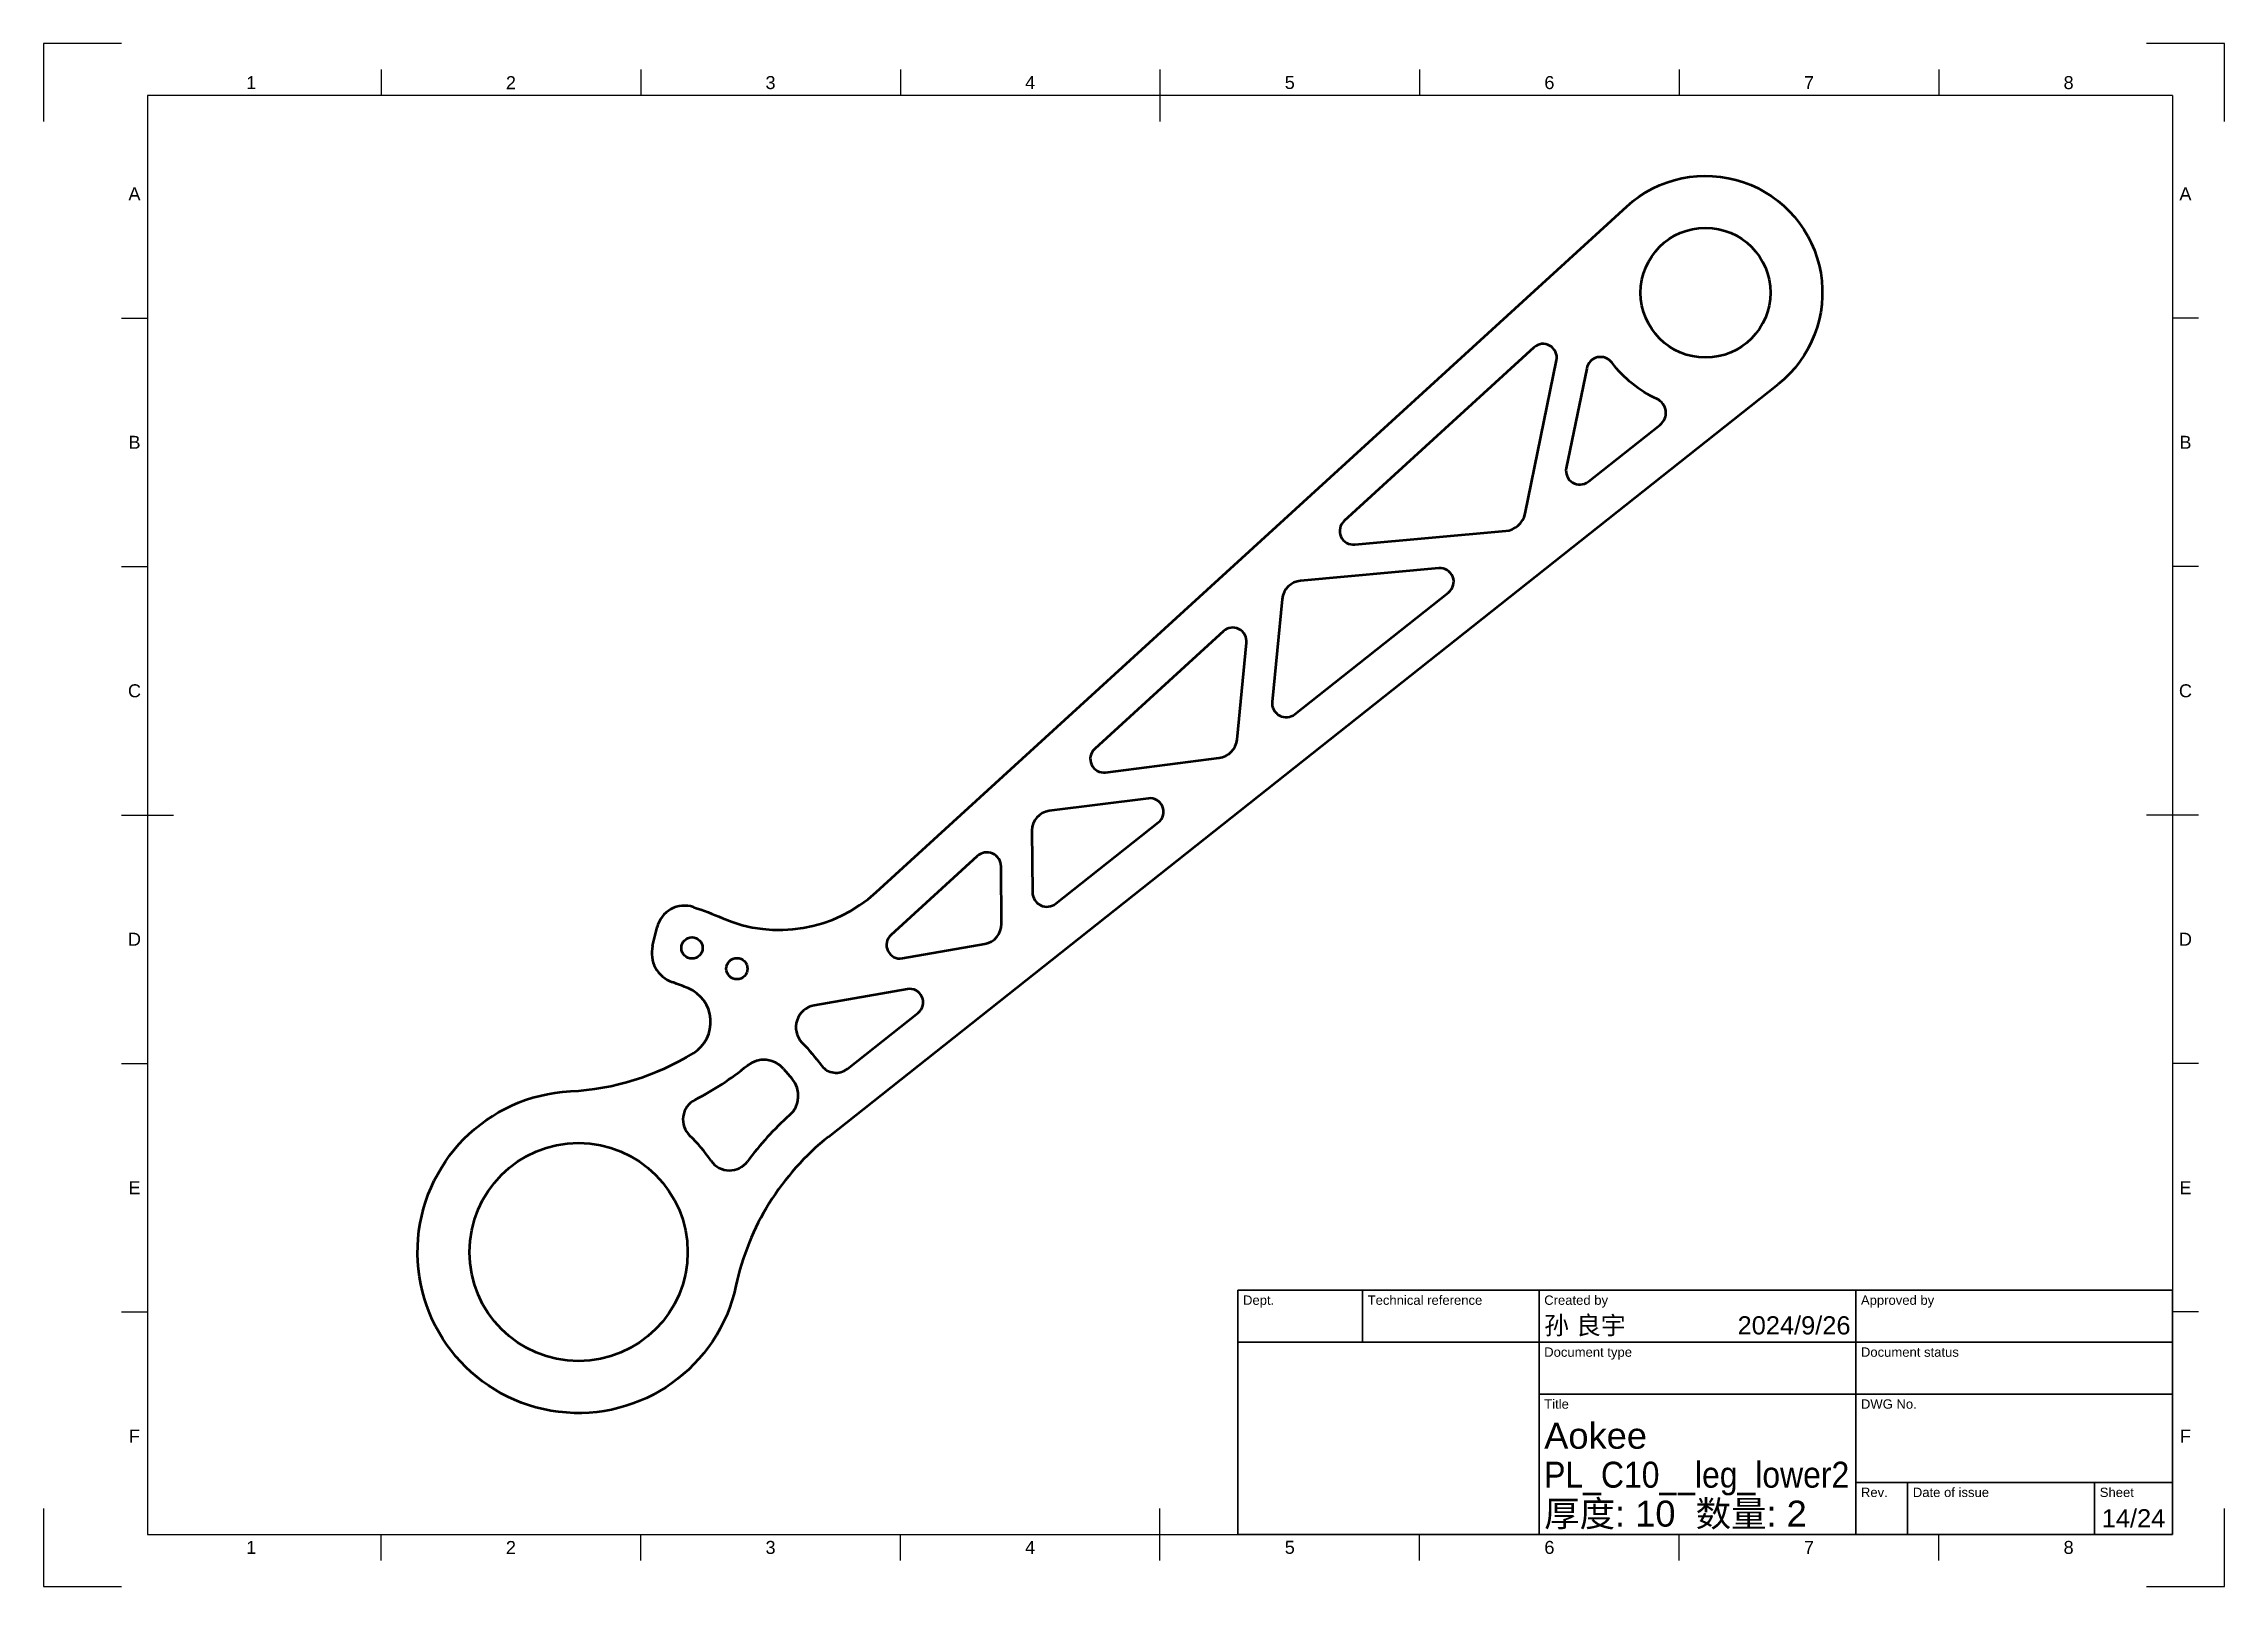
# Model space of a CAD drawing. Header units: millimetres. Extents: x 0 to 420, y 0 to 297.
import ezdxf
from ezdxf.enums import TextEntityAlignment as Align

# ---------------------------------------------------------------- set-up
doc = ezdxf.new("R2010")
doc.units = ezdxf.units.MM
doc.header["$LTSCALE"] = 0.75
for name, color, linetype, lineweight in [('BORDER', 7, 'Continuous', 25), ('TITLEBLOCK', 7, 'Continuous', 35), ('Visible', 7, 'Continuous', 50)]:
    doc.layers.add(name, color=color, linetype=linetype, lineweight=lineweight)
doc.styles.add('FusionTitle', font='arial.ttf')

# ---------------------------------------------------------------- blocks, each defined once
blk = doc.blocks.new('ISO_A3_SHEET')
at = {"layer": 'BORDER'}
for p, q in [((65, 292), (65, 287)), ((115, 292), (115, 287)), ((165, 292), (165, 287)), ((215, 292), (215, 282)), ((265, 292), (265, 287)), ((315, 292), (315, 287)), ((365, 292), (365, 287)), ((410, 287), (20, 287)), ((20, 287), (20, 10)), ((410, 287), (410, 10)), ((15, 244.16666), (20, 244.16666)), ((415, 244.16666), (410, 244.16666)), ((15, 196.33333), (20, 196.33333)), ((415, 196.33333), (410, 196.33333)), ((15, 148.5), (25, 148.5)), ((415, 148.5), (405, 148.5)), ((15, 100.66667), (20, 100.66667)), ((415, 100.66667), (410, 100.66667)), ((15, 52.83334), (20, 52.83334)), ((415, 52.83334), (410, 52.83334)), ((215, 5), (215, 15)), ((20, 10), (410, 10)), ((65, 5), (65, 10)), ((115, 5), (115, 10)), ((165, 5), (165, 10)), ((265, 5), (265, 10)), ((315, 5), (315, 10)), ((365, 5), (365, 10))]:
    blk.add_line(p, q, dxfattribs=at)
at = {"layer": 'Defpoints'}
for p, q in [((15, 297), (0, 297)), ((0, 297), (0, 282)), ((420, 297), (405, 297)), ((420, 282), (420, 297)), ((0, 15), (0, 0)), ((420, 0), (420, 15)), ((0, 0), (15, 0)), ((405, 0), (420, 0))]:
    blk.add_line(p, q, dxfattribs=at)
at = {"layer": 'BORDER', "style": 'FusionTitle'}
for s, p in [('1', (40, 289.5)), ('2', (90, 289.5)), ('3', (140, 289.5)), ('4', (190, 289.5)), ('5', (240, 289.5)), ('6', (290, 289.5)), ('7', (340, 289.5)), ('8', (390, 289.5)), ('A', (17.5, 268.08333)), ('A', (412.5, 268.08333)), ('B', (17.5, 220.25)), ('B', (412.5, 220.25)), ('C', (17.5, 172.41667)), ('C', (412.5, 172.41667)), ('D', (17.5, 124.58334)), ('D', (412.5, 124.58334)), ('E', (17.5, 76.75001)), ('E', (412.5, 76.75001)), ('F', (17.5, 28.91668)), ('F', (412.5, 28.91668)), ('1', (40, 7.5)), ('2', (90, 7.5)), ('3', (140, 7.5)), ('4', (190, 7.5)), ('5', (240, 7.5)), ('6', (290, 7.5)), ('7', (340, 7.5)), ('8', (390, 7.5))]:
    blk.add_text(s, height=2.5, dxfattribs=at).set_placement(p, align=Align.MIDDLE)
blk = doc.blocks.new('ISO_TITLEBLOCK')
at = {"layer": 'TITLEBLOCK'}
for p, q in [((0, 47), (-180, 47)), ((-180, 47), (-180, 0)), ((-156, 37), (-156, 47)), ((-122, 0), (-122, 47)), ((-61, 0), (-61, 47)), ((0, 0), (0, 47)), ((-180, 37), (0, 37)), ((-122, 27), (0, 27)), ((-61, 10), (0, 10)), ((-51, 0), (-51, 10)), ((-15, 0), (-15, 10)), ((-180, 0), (0, 0))]:
    blk.add_line(p, q, dxfattribs=at)
at = {"layer": 'TITLEBLOCK', "style": 'FusionTitle'}
for s, p in [('Dept.', (-179, 46)), ('Technical reference', (-155, 46)), ('Created by', (-121, 46)), ('Approved by', (-60, 46)), ('Document type', (-121, 36)), ('Document status', (-60, 36)), ('Title', (-121, 26)), ('DWG No.', (-60, 26)), ('Rev.', (-60, 9)), ('Date of issue', (-50, 9)), ('Sheet', (-14, 9))]:
    blk.add_text(s, height=1.8, dxfattribs=at).set_placement(p, align=Align.TOP_LEFT)
for tag, height, p in [('DEPT', 3.5, (-179, 42)), ('TECHNICAL_REFERENCE', 3.5, (-155, 42)), ('CREATED_BY', 3.5, (-121, 42)), ('APPROVED_BY', 3.5, (-60, 42)), ('DOCUMENT_TYPE', 3.5, (-121, 32)), ('DOCUMENT_STATUS', 3.5, (-60, 32)), ('TITLE_1', 5, (-121, 21.5)), ('TITLE_2', 5, (-121, 14)), ('TITLE_3', 5, (-121, 6.5)), ('DATE_OF_ISSUE', 3.5, (-50, 5))]:
    blk.add_attdef(tag, text='', height=height, dxfattribs=at).set_placement(p, align=Align.TOP_LEFT)
for tag, p in [('CREATED_DATE', (-62, 42)), ('APPROVED_DATE', (-0.99, 42))]:
    blk.add_attdef(tag, text='', height=3.5, dxfattribs=at).set_placement(p, align=Align.TOP_RIGHT)
for tag, height, p in [('DRAWING_NUMBER', 5, (-30.5, 19.75)), ('REV', 3.5, (-56, 4.85)), ('SHEET', 3.5, (-7.5, 4.85))]:
    blk.add_attdef(tag, text='', height=height, dxfattribs=at).set_placement(p, align=Align.TOP_CENTER)

msp = doc.modelspace()

# ---------------------------------------------------------------- linework, layer by layer
at = {"layer": 'Visible', "extrusion": (0, 1, 0)}
for p, q in [((160.31996, 133.612233), (304.901345, 265.668123)), ((287.026315, 238.506929), (250.482622, 205.12912)), ((285.31783, 206.51412), (291.374115, 236.037793)), ((151.174233, 86.564321), (334.04589, 231.417596)), ((297.180386, 234.484327), (293.24459, 215.297791)), ((297.503006, 212.677506), (311.325759, 223.626557)), ((252.499181, 200.553807), (281.5896, 203.182409)), ((268.726133, 195.995625), (242.081273, 193.588003)), ((238.532521, 190.065737), (236.597598, 170.305055)), ((240.987313, 167.911229), (270.580787, 191.352323)), ((227.206912, 183.86985), (202.432701, 161.2419)), ((229.859588, 163.061074), (231.677978, 181.631644)), ((204.531502, 156.703724), (226.37498, 159.475338)), ((212.764699, 151.700288), (193.647571, 149.274608)), ((194.949076, 131.444181), (214.702849, 147.091213)), ((190.355401, 145.511416), (190.440094, 133.604987)), ((179.82241, 140.590402), (163.185656, 125.394937)), ((184.483167, 127.528301), (184.404488, 138.589261)), ((117.293734, 123.319692), (118.158203, 126.890876)), ((165.390669, 120.907408), (181.280465, 123.688678)), ((166.36695, 114.987073), (148.404926, 111.84309)), ((154.794255, 99.637408), (168.413025, 110.424883)), ((142.504438, 99.624449), (144.152814, 97.683021))]:
    msp.add_line(p, q, dxfattribs=at)
at = {"layer": 'Visible'}
for centre, radius in [((320.075338, 249.054877), 12.5), ((124.874782, 122.913812), 2.05), ((133.516596, 118.914309), 2.05), ((103.021196, 64.358763), 21)]:
    msp.add_circle(centre, radius, dxfattribs=at)
at = {"layer": 'Visible', "extrusion": (-2e-16, 0, -1)}
for centre, radius, start, end in [((-320.075338, 249.054877), 22.5, 47.592449, 231.617133), ((-320.075338, 249.054877), 22.5, 294.558053, 323.195851), ((-103.021196, 64.358763), 70, 108.434472, 113.322886), ((-103.021475, 64.358855), 58.988264, 136.814386, 142.519539), ((-103.021475, 64.358855), 31, 192.106792, 87.102791)]:
    msp.add_arc(centre, radius, start, end, dxfattribs=at)
at = {"layer": 'Visible'}
for centre, radius, start, end in [((288.799079, 236.566018), 2.628656, 348.407551, 132.407551), ((299.865308, 233.933561), 2.740831, 36.804149, 168.407551), ((309.505773, 225.924219), 2.931144, 308.382867, 65.441947), ((295.850971, 214.763136), 2.660653, 168.407551, 308.382867), ((281.212451, 207.35627), 4.190866, 275.163209, 348.407551), ((252.261768, 203.181221), 2.638119, 132.407551, 275.163209), ((242.434065, 189.683706), 3.920203, 95.163209, 174.407551), ((268.960912, 193.397352), 2.608858, 308.382867, 95.163209), ((229.012861, 181.892606), 2.677862, 354.407551, 132.407551), ((239.300819, 170.040362), 2.716149, 174.407551, 308.382867), ((204.20138, 159.305462), 2.622597, 132.407551, 277.231344), ((225.87044, 163.451683), 4.008226, 277.231344, 354.407551), ((213.091386, 149.125622), 2.59531, 308.382867, 97.231344), ((194.121665, 145.538206), 3.76636, 97.231344, 180.407551), ((181.667966, 138.569795), 2.736591, 0.407551, 132.407551), ((123.438597, 125.612663), 5.432899, 71.565528, 166.392299), ((141.678622, 154.021701), 27.64138, 246.677114, 312.407551), ((193.221821, 133.624774), 2.781797, 180.407551, 308.382867), ((180.613215, 127.500773), 3.87005, 279.928191, 0.407551), ((123.081792, 121.91859), 5.955224, 166.392299, 250.785889), ((164.941722, 123.472309), 2.603895, 132.407551, 279.928191), ((103.021475, 64.358855), 55, 67.403616, 70.785889), ((121.456737, 108.654609), 7.021123, 301.614126, 67.403616), ((166.811624, 112.44659), 2.579106, 308.382867, 99.928191), ((149.139739, 107.645002), 4.261912, 99.928191, 223.185614), ((98.927387, 145.255323), 50, 272.897209, 301.614126), ((138.691191, 96.386798), 5.002323, 40.333037, 129.134886), ((98.927387, 145.255323), 58, 297.225851, 309.134886), ((140.33507, 94.441552), 5.008222, 311.663293, 40.333037), ((152.61608, 102.38727), 3.508017, 217.480461, 308.382867), ((127.428845, 89.858975), 4.298383, 117.225851, 226.254319), ((182.219904, 47.370363), 58, 131.663293, 143.564567), ((103.021475, 64.358855), 31, 34.536098, 46.254319), ((182.219904, 47.370363), 50, 128.382867, 167.893208), ((132.099194, 84.370403), 4.298383, 214.536098, 323.564567)]:
    msp.add_arc(centre, radius, start, end, dxfattribs=at)

# ---------------------------------------------------------------- block references
at = {"layer": 'BORDER'}
msp.add_blockref('ISO_A3_SHEET', (0, 0), dxfattribs=at)
at = {"layer": 'TITLEBLOCK'}
ref = msp.add_blockref('ISO_TITLEBLOCK', (410, 10), dxfattribs=at)
ref.add_attrib('TITLE_3', '厚度: 10  数量: 2', dxfattribs={"height": 5, "style": 'FusionTitle'}).set_placement((289, 16.5), align=Align.TOP_LEFT)
ref.add_attrib('CREATED_DATE', '2024/9/26', dxfattribs={"height": 3.5, "style": 'FusionTitle'}).set_placement((348, 52), align=Align.TOP_RIGHT)
ref.add_attrib('SHEET', '14/24', dxfattribs={"height": 3.5, "style": 'FusionTitle'}).set_placement((402.5, 14.85), align=Align.TOP_CENTER)
ref.add_attrib('TITLE_2', 'PL_C10__leg_lower2', dxfattribs={"height": 5, "style": 'FusionTitle', "width": 0.879708}).set_placement((289, 24), align=Align.TOP_LEFT)
ref.add_attrib('TITLE_1', 'Aokee', dxfattribs={"height": 5, "style": 'FusionTitle'}).set_placement((289, 31.5), align=Align.TOP_LEFT)
ref.add_attrib('CREATED_BY', '孙 良宇', dxfattribs={"height": 3.5, "style": 'FusionTitle'}).set_placement((289, 52), align=Align.TOP_LEFT)

doc.saveas('drawing.dxf')
